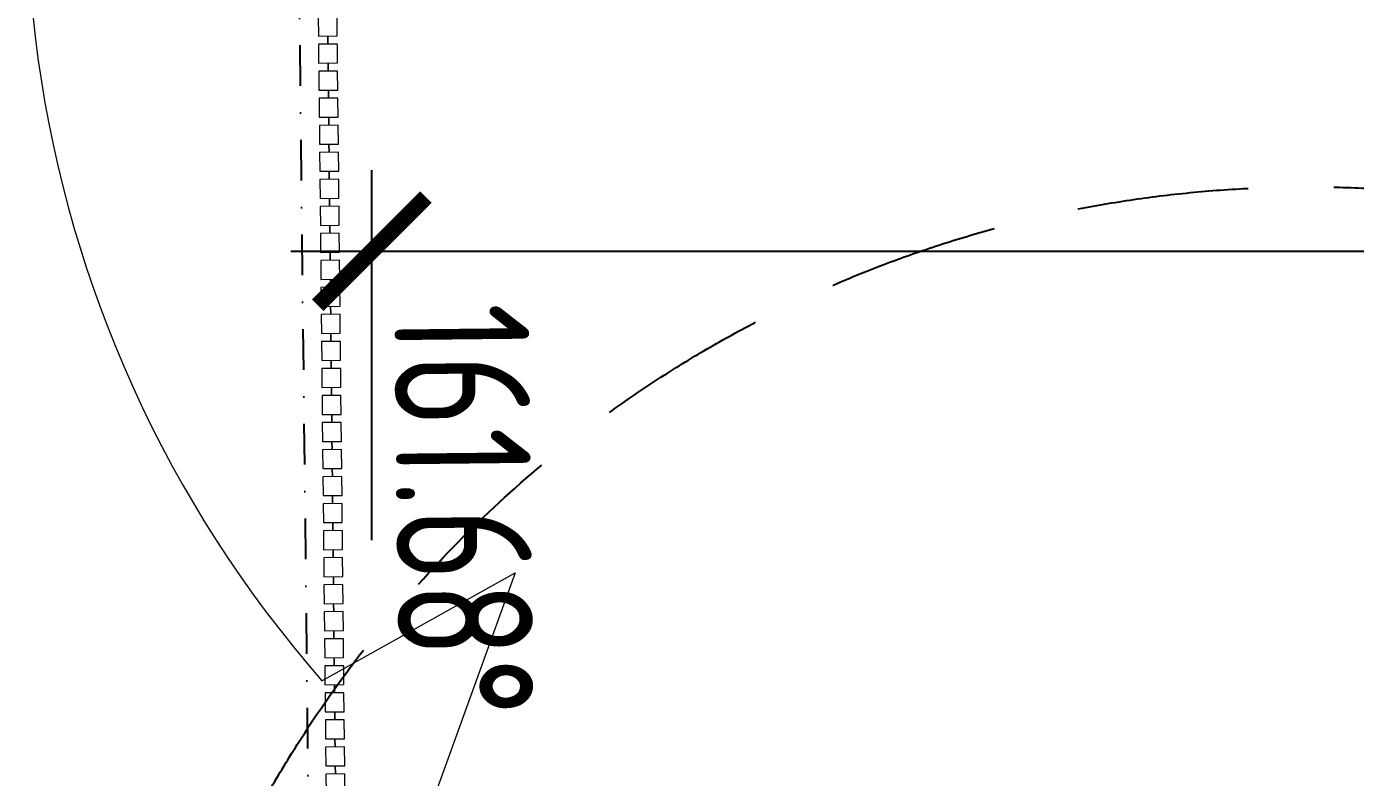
# Model space of a CAD drawing. Header units: millimetres. Extents: x -39027 to 364494, y -35256 to 94895.
# Drawn here: x 200427 to 202886, y 7990 to 9379 of the extents above; entities that cross this region are included whole.
import ezdxf

# ---------------------------------------------------------------- set-up
doc = ezdxf.new("R2010")
doc.units = ezdxf.units.MM
doc.header["$LTSCALE"] = 25
doc.header["$PDMODE"] = 3
doc.linetypes.add('BG_Dash Dot 3mm', pattern=[7, 3, -2, 0, -2])
doc.linetypes.add('HIDDEN', pattern=[9.525, 6.35, -3.175])
for name, color, linetype, lineweight in [('A-DETL-MBND', 4, 'Continuous', 13), ('A-GLAZ-CWMG', 3, 'Continuous', 5), ('C-PROP-LINE', 91, 'BG_Dash Dot 3mm', 25), ('C-PROP-LINE-IDEN', 91, 'Continuous', 5), ('C-TOPO', 251, 'Continuous', 9), ('L-PLNT', 71, 'Continuous', 5)]:
    doc.layers.add(name, color=color, linetype=linetype, lineweight=lineweight)
doc.layers.add('dla-txt-d-25', color=3, linetype='Continuous')
doc.layers.add('Land-25', color=3, linetype='Continuous')
doc.styles.add('DLA-NOTES', font='romans.shx', dxfattribs={"width": 0.8})
doc.styles.add('ISOCPEUR_1', font='isocpeur.ttf', dxfattribs={"width": 0.75, "height": 700})
doc.dimstyles.new('DLA100', dxfattribs={"dimscale": 100, "dimtxt": 2, "dimasz": 2, "dimexe": 1.5, "dimexo": 2, "dimgap": 0.8, "dimtad": 1, "dimdec": 0, "dimdsep": 46, "dimtxsty": 'DLA-NOTES', "dimblk1": 'ARCHTICK', "dimblk2": 'ARCHTICK', "dimsah": 1, "dimcen": 2, "dimdle": 1.5, "dimclrd": 256, "dimclre": 256, "dimclrt": 7, "dimaunit": 1, "dimadec": 0, "dimazin": 0, "dimtfac": 1, "dimtdec": 0, "dimtmove": 2, "dimatfit": 3, "dimldrblk": 'ARCHTICK', "dimfxl": 1, "dimtolj": 1, "dimtzin": 0, "dimarcsym": 0})

# ---------------------------------------------------------------- blocks, each defined once
blk = doc.blocks.new('Rectangular Mullion - 35mm Timber Batten_Black_-V138-PROPOSED GROUND FLOOR PLAN')
at = {"layer": 'A-GLAZ-CWMG', "lineweight": 13}
for p, q in [((-17.5, 17.5), (17.5, 17.5)), ((-17.5, -17.5), (-17.5, 17.5)), ((17.5, 17.5), (17.5, -17.5)), ((17.5, -17.5), (-17.5, -17.5))]:
    blk.add_line(p, q, dxfattribs=at)
blk = doc.blocks.new('Rectangular Mullion - 35mm Timber Batten_Black_-V139-PROPOSED GROUND FLOOR PLAN')
at = {"layer": 'A-GLAZ-CWMG', "lineweight": 13}
for p, q in [((-17.5, 17.5), (17.5, 17.5)), ((-17.5, -17.5), (-17.5, 17.5)), ((17.5, 17.5), (17.5, -17.5)), ((17.5, -17.5), (-17.5, -17.5))]:
    blk.add_line(p, q, dxfattribs=at)
blk = doc.blocks.new('Rectangular Mullion - 35mm Timber Batten_Black_-V140-PROPOSED GROUND FLOOR PLAN')
at = {"layer": 'A-GLAZ-CWMG', "lineweight": 13}
for p, q in [((-17.5, 17.5), (17.5, 17.5)), ((-17.5, -17.5), (-17.5, 17.5)), ((17.5, 17.5), (17.5, -17.5)), ((17.5, -17.5), (-17.5, -17.5))]:
    blk.add_line(p, q, dxfattribs=at)
blk = doc.blocks.new('Rectangular Mullion - 35mm Timber Batten_Black_-V141-PROPOSED GROUND FLOOR PLAN')
at = {"layer": 'A-GLAZ-CWMG', "lineweight": 13}
for p, q in [((-17.5, 17.5), (17.5, 17.5)), ((-17.5, -17.5), (-17.5, 17.5)), ((17.5, 17.5), (17.5, -17.5)), ((17.5, -17.5), (-17.5, -17.5))]:
    blk.add_line(p, q, dxfattribs=at)
blk = doc.blocks.new('Rectangular Mullion - 35mm Timber Batten_Black_-V142-PROPOSED GROUND FLOOR PLAN')
at = {"layer": 'A-GLAZ-CWMG', "lineweight": 13}
for p, q in [((-17.5, 17.5), (17.5, 17.5)), ((-17.5, -17.5), (-17.5, 17.5)), ((17.5, 17.5), (17.5, -17.5)), ((17.5, -17.5), (-17.5, -17.5))]:
    blk.add_line(p, q, dxfattribs=at)
blk = doc.blocks.new('Rectangular Mullion - 35mm Timber Batten_Black_-V143-PROPOSED GROUND FLOOR PLAN')
at = {"layer": 'A-GLAZ-CWMG', "lineweight": 13}
for p, q in [((-17.5, 17.5), (17.5, 17.5)), ((-17.5, -17.5), (-17.5, 17.5)), ((17.5, 17.5), (17.5, -17.5)), ((17.5, -17.5), (-17.5, -17.5))]:
    blk.add_line(p, q, dxfattribs=at)
blk = doc.blocks.new('Rectangular Mullion - 35mm Timber Batten_Black_-V144-PROPOSED GROUND FLOOR PLAN')
at = {"layer": 'A-GLAZ-CWMG', "lineweight": 13}
for p, q in [((-17.5, 17.5), (17.5, 17.5)), ((-17.5, -17.5), (-17.5, 17.5)), ((17.5, 17.5), (17.5, -17.5)), ((17.5, -17.5), (-17.5, -17.5))]:
    blk.add_line(p, q, dxfattribs=at)
blk = doc.blocks.new('Rectangular Mullion - 35mm Timber Batten_Black_-V145-PROPOSED GROUND FLOOR PLAN')
at = {"layer": 'A-GLAZ-CWMG', "lineweight": 13}
for p, q in [((-17.5, 17.5), (17.5, 17.5)), ((-17.5, -17.5), (-17.5, 17.5)), ((17.5, 17.5), (17.5, -17.5)), ((17.5, -17.5), (-17.5, -17.5))]:
    blk.add_line(p, q, dxfattribs=at)
blk = doc.blocks.new('Rectangular Mullion - 35mm Timber Batten_Black_-V146-PROPOSED GROUND FLOOR PLAN')
at = {"layer": 'A-GLAZ-CWMG', "lineweight": 13}
for p, q in [((-17.5, 17.5), (17.5, 17.5)), ((-17.5, -17.5), (-17.5, 17.5)), ((17.5, 17.5), (17.5, -17.5)), ((17.5, -17.5), (-17.5, -17.5))]:
    blk.add_line(p, q, dxfattribs=at)
blk = doc.blocks.new('Rectangular Mullion - 35mm Timber Batten_Black_-V147-PROPOSED GROUND FLOOR PLAN')
at = {"layer": 'A-GLAZ-CWMG', "lineweight": 13}
for p, q in [((-17.5, 17.5), (17.5, 17.5)), ((-17.5, -17.5), (-17.5, 17.5)), ((17.5, 17.5), (17.5, -17.5)), ((17.5, -17.5), (-17.5, -17.5))]:
    blk.add_line(p, q, dxfattribs=at)
blk = doc.blocks.new('Rectangular Mullion - 35mm Timber Batten_Black_-V148-PROPOSED GROUND FLOOR PLAN')
at = {"layer": 'A-GLAZ-CWMG', "lineweight": 13}
for p, q in [((-17.5, 17.5), (17.5, 17.5)), ((-17.5, -17.5), (-17.5, 17.5)), ((17.5, 17.5), (17.5, -17.5)), ((17.5, -17.5), (-17.5, -17.5))]:
    blk.add_line(p, q, dxfattribs=at)
blk = doc.blocks.new('Rectangular Mullion - 35mm Timber Batten_Black_-V149-PROPOSED GROUND FLOOR PLAN')
at = {"layer": 'A-GLAZ-CWMG', "lineweight": 13}
for p, q in [((-17.5, 17.5), (17.5, 17.5)), ((-17.5, -17.5), (-17.5, 17.5)), ((17.5, 17.5), (17.5, -17.5)), ((17.5, -17.5), (-17.5, -17.5))]:
    blk.add_line(p, q, dxfattribs=at)
blk = doc.blocks.new('Rectangular Mullion - 35mm Timber Batten_Black_-V150-PROPOSED GROUND FLOOR PLAN')
at = {"layer": 'A-GLAZ-CWMG', "lineweight": 13}
for p, q in [((-17.5, 17.5), (17.5, 17.5)), ((-17.5, -17.5), (-17.5, 17.5)), ((17.5, 17.5), (17.5, -17.5)), ((17.5, -17.5), (-17.5, -17.5))]:
    blk.add_line(p, q, dxfattribs=at)
blk = doc.blocks.new('Rectangular Mullion - 35mm Timber Batten_Black_-V151-PROPOSED GROUND FLOOR PLAN')
at = {"layer": 'A-GLAZ-CWMG', "lineweight": 13}
for p, q in [((-17.5, 17.5), (17.5, 17.5)), ((-17.5, -17.5), (-17.5, 17.5)), ((17.5, 17.5), (17.5, -17.5)), ((17.5, -17.5), (-17.5, -17.5))]:
    blk.add_line(p, q, dxfattribs=at)
blk = doc.blocks.new('Rectangular Mullion - 35mm Timber Batten_Black_-V152-PROPOSED GROUND FLOOR PLAN')
at = {"layer": 'A-GLAZ-CWMG', "lineweight": 13}
for p, q in [((-17.5, 17.5), (17.5, 17.5)), ((-17.5, -17.5), (-17.5, 17.5)), ((17.5, 17.5), (17.5, -17.5)), ((17.5, -17.5), (-17.5, -17.5))]:
    blk.add_line(p, q, dxfattribs=at)
blk = doc.blocks.new('Rectangular Mullion - 35mm Timber Batten_Black_-V153-PROPOSED GROUND FLOOR PLAN')
at = {"layer": 'A-GLAZ-CWMG', "lineweight": 13}
for p, q in [((-17.5, 17.5), (17.5, 17.5)), ((-17.5, -17.5), (-17.5, 17.5)), ((17.5, 17.5), (17.5, -17.5)), ((17.5, -17.5), (-17.5, -17.5))]:
    blk.add_line(p, q, dxfattribs=at)
blk = doc.blocks.new('Rectangular Mullion - 35mm Timber Batten_Black_-V154-PROPOSED GROUND FLOOR PLAN')
at = {"layer": 'A-GLAZ-CWMG', "lineweight": 13}
for p, q in [((-17.5, 17.5), (17.5, 17.5)), ((-17.5, -17.5), (-17.5, 17.5)), ((17.5, 17.5), (17.5, -17.5)), ((17.5, -17.5), (-17.5, -17.5))]:
    blk.add_line(p, q, dxfattribs=at)
blk = doc.blocks.new('Rectangular Mullion - 35mm Timber Batten_Black_-V155-PROPOSED GROUND FLOOR PLAN')
at = {"layer": 'A-GLAZ-CWMG', "lineweight": 13}
for p, q in [((-17.5, 17.5), (17.5, 17.5)), ((-17.5, -17.5), (-17.5, 17.5)), ((17.5, 17.5), (17.5, -17.5)), ((17.5, -17.5), (-17.5, -17.5))]:
    blk.add_line(p, q, dxfattribs=at)
blk = doc.blocks.new('Rectangular Mullion - 35mm Timber Batten_Black_-V156-PROPOSED GROUND FLOOR PLAN')
at = {"layer": 'A-GLAZ-CWMG', "lineweight": 13}
for p, q in [((-17.5, 17.5), (17.5, 17.5)), ((-17.5, -17.5), (-17.5, 17.5)), ((17.5, 17.5), (17.5, -17.5)), ((17.5, -17.5), (-17.5, -17.5))]:
    blk.add_line(p, q, dxfattribs=at)
blk = doc.blocks.new('Rectangular Mullion - 35mm Timber Batten_Black_-V157-PROPOSED GROUND FLOOR PLAN')
at = {"layer": 'A-GLAZ-CWMG', "lineweight": 13}
for p, q in [((-17.5, 17.5), (17.5, 17.5)), ((-17.5, -17.5), (-17.5, 17.5)), ((17.5, 17.5), (17.5, -17.5)), ((17.5, -17.5), (-17.5, -17.5))]:
    blk.add_line(p, q, dxfattribs=at)
blk = doc.blocks.new('Rectangular Mullion - 35mm Timber Batten_Black_-V158-PROPOSED GROUND FLOOR PLAN')
at = {"layer": 'A-GLAZ-CWMG', "lineweight": 13}
for p, q in [((-17.5, 17.5), (17.5, 17.5)), ((-17.5, -17.5), (-17.5, 17.5)), ((17.5, 17.5), (17.5, -17.5)), ((17.5, -17.5), (-17.5, -17.5))]:
    blk.add_line(p, q, dxfattribs=at)
blk = doc.blocks.new('Rectangular Mullion - 35mm Timber Batten_Black_-V159-PROPOSED GROUND FLOOR PLAN')
at = {"layer": 'A-GLAZ-CWMG', "lineweight": 13}
for p, q in [((-17.5, 17.5), (17.5, 17.5)), ((-17.5, -17.5), (-17.5, 17.5)), ((17.5, 17.5), (17.5, -17.5)), ((17.5, -17.5), (-17.5, -17.5))]:
    blk.add_line(p, q, dxfattribs=at)
blk = doc.blocks.new('Rectangular Mullion - 35mm Timber Batten_Black_-V160-PROPOSED GROUND FLOOR PLAN')
at = {"layer": 'A-GLAZ-CWMG', "lineweight": 13}
for p, q in [((-17.5, 17.5), (17.5, 17.5)), ((-17.5, -17.5), (-17.5, 17.5)), ((17.5, 17.5), (17.5, -17.5)), ((17.5, -17.5), (-17.5, -17.5))]:
    blk.add_line(p, q, dxfattribs=at)
blk = doc.blocks.new('Rectangular Mullion - 35mm Timber Batten_Black_-V161-PROPOSED GROUND FLOOR PLAN')
at = {"layer": 'A-GLAZ-CWMG', "lineweight": 13}
for p, q in [((-17.5, 17.5), (17.5, 17.5)), ((-17.5, -17.5), (-17.5, 17.5)), ((17.5, 17.5), (17.5, -17.5)), ((17.5, -17.5), (-17.5, -17.5))]:
    blk.add_line(p, q, dxfattribs=at)
blk = doc.blocks.new('Rectangular Mullion - 35mm Timber Batten_Black_-V162-PROPOSED GROUND FLOOR PLAN')
at = {"layer": 'A-GLAZ-CWMG', "lineweight": 13}
for p, q in [((-17.5, 17.5), (17.5, 17.5)), ((-17.5, -17.5), (-17.5, 17.5)), ((17.5, 17.5), (17.5, -17.5)), ((17.5, -17.5), (-17.5, -17.5))]:
    blk.add_line(p, q, dxfattribs=at)
blk = doc.blocks.new('Rectangular Mullion - 35mm Timber Batten_Black_-V163-PROPOSED GROUND FLOOR PLAN')
at = {"layer": 'A-GLAZ-CWMG', "lineweight": 13}
for p, q in [((-17.5, 17.5), (17.5, 17.5)), ((-17.5, -17.5), (-17.5, 17.5)), ((17.5, 17.5), (17.5, -17.5)), ((17.5, -17.5), (-17.5, -17.5))]:
    blk.add_line(p, q, dxfattribs=at)
blk = doc.blocks.new('Rectangular Mullion - 35mm Timber Batten_Black_-V164-PROPOSED GROUND FLOOR PLAN')
at = {"layer": 'A-GLAZ-CWMG', "lineweight": 13}
for p, q in [((-17.5, 17.5), (17.5, 17.5)), ((-17.5, -17.5), (-17.5, 17.5)), ((17.5, 17.5), (17.5, -17.5)), ((17.5, -17.5), (-17.5, -17.5))]:
    blk.add_line(p, q, dxfattribs=at)
blk = doc.blocks.new('Rectangular Mullion - 35mm Timber Batten_Black_-V165-PROPOSED GROUND FLOOR PLAN')
at = {"layer": 'A-GLAZ-CWMG', "lineweight": 13}
for p, q in [((-17.5, 17.5), (17.5, 17.5)), ((-17.5, -17.5), (-17.5, 17.5)), ((17.5, 17.5), (17.5, -17.5)), ((17.5, -17.5), (-17.5, -17.5))]:
    blk.add_line(p, q, dxfattribs=at)
blk = doc.blocks.new('Rectangular Mullion - 35mm Timber Batten_Black_-V166-PROPOSED GROUND FLOOR PLAN')
at = {"layer": 'A-GLAZ-CWMG', "lineweight": 13}
for p, q in [((-17.5, 17.5), (17.5, 17.5)), ((-17.5, -17.5), (-17.5, 17.5)), ((17.5, 17.5), (17.5, -17.5)), ((17.5, -17.5), (-17.5, -17.5))]:
    blk.add_line(p, q, dxfattribs=at)
blk = doc.blocks.new('Family - ___-1009153-PROPOSED GROUND FLOOR PLAN')
at = {"layer": 'C-PROP-LINE'}
blk.add_line((-849, 9654.7), (-819.6, 7014.9), dxfattribs=at)
blk = doc.blocks.new('Family - ___-2269169-PROPOSED GROUND FLOOR PLAN')
at = {"layer": 'C-PROP-LINE'}
blk.add_line((-849, 9654.7), (-819.6, 7014.9), dxfattribs=at)
blk = doc.blocks.new('_ARCHTICK')
at = {"color": 0, "linetype": 'ByBlock', "const_width": 0.15}
blk.add_lwpolyline([(-0.5, -0.5), (0.5, 0.5)], dxfattribs=at)
blk = doc.blocks.new('*D1227')
at = {"layer": 'Defpoints', "color": 0, "transparency": 16777216}
for p in [(206595.5, 8963.5), (201065.5, 8228.9), (206595.5, 8228.9)]:
    blk.add_point(p, dxfattribs=at)
at = {"layer": 'dla-txt-d-25', "lineweight": -2, "transparency": 16777216}
for p, q in [((201065.5, 8428.9), (201065.5, 9113.5)), ((206595.5, 8428.9), (206595.5, 9113.5)), ((200915.5, 8963.5), (206745.5, 8963.5))]:
    blk.add_line(p, q, dxfattribs=at)
at = {"layer": 'dla-txt-d-25', "lineweight": -2, "transparency": 16777216, "xscale": 200, "yscale": 200, "zscale": 200, "rotation": 180}
blk.add_blockref('_ARCHTICK', (201065.5, 8963.5), dxfattribs=at)
at = {"layer": 'dla-txt-d-25', "lineweight": -2, "transparency": 16777216, "xscale": 200, "yscale": 200, "zscale": 200}
blk.add_blockref('_ARCHTICK', (206595.5, 8963.5), dxfattribs=at)
at = {"layer": 'dla-txt-d-25', "color": 7, "transparency": 16777216, "insert": (203830.5, 9143.5), "char_height": 200, "attachment_point": 5, "style": 'DLA-NOTES'}
blk.add_mtext('\\A1;5530', dxfattribs=at)
blk = doc.blocks.new('PLANTING_Coloured tree scaleable - 7 Meters-2580589-PROPOSED SITE PLAN')
at = {"layer": 'L-PLNT', "lineweight": 9}
for p, q in [((-1201.1, -2475.8), (-886.8, -2070)), ((-886.8, -2070), (-856.3, -2614.2))]:
    blk.add_line(p, q, dxfattribs=at)
blk.add_arc((0.5, 19.1), 2769.2, 177.9304, 244.2846, dxfattribs=at)

msp = doc.modelspace()

# ---------------------------------------------------------------- linework, layer by layer
at = {"layer": 'A-DETL-MBND', "lineweight": 5}
for p, q in [((200984.4, 9346.3), (200984.2, 9361.3)), ((200984.9, 9296.3), (200984.7, 9311.3)), ((200985.4, 9246.3), (200985.2, 9261.3)), ((200985.9, 9196.3), (200985.7, 9211.3)), ((200986.4, 9146.3), (200986.2, 9161.3)), ((200986.8, 9102.5), (200986.7, 9111.3)), ((200986.9, 9096.3), (200986.8, 9102.5)), ((200987.4, 9046.3), (200987.3, 9061.3)), ((200987.9, 8996.3), (200987.8, 9011.3)), ((200988.4, 8946.3), (200988.3, 8961.3)), ((200988.9, 8896.3), (200988.8, 8911.3)), ((200989.4, 8846.4), (200989.3, 8861.4)), ((200989.9, 8796.4), (200989.8, 8811.4)), ((200990.4, 8746.4), (200990.3, 8761.4)), ((200991, 8696.4), (200990.8, 8711.4)), ((200991.5, 8646.4), (200991.3, 8661.4)), ((200992, 8596.4), (200991.8, 8611.4)), ((200992.5, 8546.4), (200992.3, 8561.4)), ((200993, 8496.4), (200992.8, 8511.4)), ((200993.5, 8446.4), (200993.3, 8461.4)), ((200994, 8396.4), (200993.8, 8411.4)), ((200994.5, 8346.4), (200994.4, 8361.4)), ((200995, 8296.4), (200994.9, 8311.4)), ((200995.5, 8246.4), (200995.4, 8261.4)), ((200996, 8196.4), (200995.9, 8211.4)), ((200996.5, 8146.4), (200996.4, 8161.4)), ((200997, 8096.4), (200996.9, 8111.4)), ((200997.5, 8046.4), (200997.4, 8061.4)), ((200998.1, 7996.4), (200997.9, 8011.4))]:
    msp.add_line(p, q, dxfattribs=at)
at = {"layer": 'C-TOPO'}
for p, q in [((200984.2, 9361.3), (200984.4, 9346.3)), ((200984.7, 9311.3), (200984.9, 9296.3)), ((200985.2, 9261.3), (200985.4, 9246.3)), ((200985.7, 9211.3), (200985.9, 9196.3)), ((200986.2, 9161.3), (200986.4, 9146.3)), ((200986.7, 9111.3), (200986.8, 9102.5)), ((200986.8, 9102.5), (200986.9, 9096.3)), ((200987.3, 9061.3), (200987.4, 9046.3)), ((200987.8, 9011.3), (200987.9, 8996.3)), ((200988.3, 8961.3), (200988.4, 8946.3)), ((200988.8, 8911.3), (200988.9, 8896.3)), ((200989.3, 8861.4), (200989.4, 8846.4)), ((200989.8, 8811.4), (200989.9, 8796.4)), ((200990.3, 8761.4), (200990.4, 8746.4)), ((200990.8, 8711.4), (200991, 8696.4)), ((200991.3, 8661.4), (200991.5, 8646.4)), ((200991.8, 8611.4), (200992, 8596.4)), ((200992.3, 8561.4), (200992.5, 8546.4)), ((200992.8, 8511.4), (200993, 8496.4)), ((200993.3, 8461.4), (200993.5, 8446.4)), ((200993.8, 8411.4), (200994, 8396.4)), ((200994.4, 8361.4), (200994.5, 8346.4)), ((200994.9, 8311.4), (200995, 8296.4)), ((200995.4, 8261.4), (200995.5, 8246.4)), ((200995.9, 8211.4), (200996, 8196.4)), ((200996.4, 8161.4), (200996.5, 8146.4)), ((200996.9, 8111.4), (200997, 8096.4)), ((200997.4, 8061.4), (200997.5, 8046.4)), ((200997.9, 8011.4), (200998.1, 7996.4))]:
    msp.add_line(p, q, dxfattribs=at)
at = {"layer": 'Land-25', "linetype": 'HIDDEN', "ltscale": 2}
msp.add_circle((202799.2, 6869.3), 2213.1, dxfattribs=at)

# ---------------------------------------------------------------- block references
at = {"layer": 'A-GLAZ-CWMG', "extrusion": (0, 0, -1), "rotation": 269.4189036324616}
for name, p in [('Rectangular Mullion - 35mm Timber Batten_Black_-V138-PROPOSED GROUND FLOOR PLAN', (-200984, 9378.8)), ('Rectangular Mullion - 35mm Timber Batten_Black_-V139-PROPOSED GROUND FLOOR PLAN', (-200984.5, 9328.8)), ('Rectangular Mullion - 35mm Timber Batten_Black_-V140-PROPOSED GROUND FLOOR PLAN', (-200985, 9278.8)), ('Rectangular Mullion - 35mm Timber Batten_Black_-V141-PROPOSED GROUND FLOOR PLAN', (-200985.6, 9228.8)), ('Rectangular Mullion - 35mm Timber Batten_Black_-V142-PROPOSED GROUND FLOOR PLAN', (-200986.1, 9178.8)), ('Rectangular Mullion - 35mm Timber Batten_Black_-V143-PROPOSED GROUND FLOOR PLAN', (-200986.6, 9128.8)), ('Rectangular Mullion - 35mm Timber Batten_Black_-V144-PROPOSED GROUND FLOOR PLAN', (-200987.1, 9078.8)), ('Rectangular Mullion - 35mm Timber Batten_Black_-V145-PROPOSED GROUND FLOOR PLAN', (-200987.6, 9028.8)), ('Rectangular Mullion - 35mm Timber Batten_Black_-V146-PROPOSED GROUND FLOOR PLAN', (-200988.1, 8978.8)), ('Rectangular Mullion - 35mm Timber Batten_Black_-V147-PROPOSED GROUND FLOOR PLAN', (-200988.6, 8928.8)), ('Rectangular Mullion - 35mm Timber Batten_Black_-V148-PROPOSED GROUND FLOOR PLAN', (-200989.1, 8878.9)), ('Rectangular Mullion - 35mm Timber Batten_Black_-V149-PROPOSED GROUND FLOOR PLAN', (-200989.6, 8828.9)), ('Rectangular Mullion - 35mm Timber Batten_Black_-V150-PROPOSED GROUND FLOOR PLAN', (-200990.1, 8778.9)), ('Rectangular Mullion - 35mm Timber Batten_Black_-V151-PROPOSED GROUND FLOOR PLAN', (-200990.6, 8728.9)), ('Rectangular Mullion - 35mm Timber Batten_Black_-V152-PROPOSED GROUND FLOOR PLAN', (-200991.1, 8678.9)), ('Rectangular Mullion - 35mm Timber Batten_Black_-V153-PROPOSED GROUND FLOOR PLAN', (-200991.6, 8628.9)), ('Rectangular Mullion - 35mm Timber Batten_Black_-V154-PROPOSED GROUND FLOOR PLAN', (-200992.1, 8578.9)), ('Rectangular Mullion - 35mm Timber Batten_Black_-V155-PROPOSED GROUND FLOOR PLAN', (-200992.7, 8528.9)), ('Rectangular Mullion - 35mm Timber Batten_Black_-V156-PROPOSED GROUND FLOOR PLAN', (-200993.2, 8478.9)), ('Rectangular Mullion - 35mm Timber Batten_Black_-V157-PROPOSED GROUND FLOOR PLAN', (-200993.7, 8428.9)), ('Rectangular Mullion - 35mm Timber Batten_Black_-V158-PROPOSED GROUND FLOOR PLAN', (-200994.2, 8378.9)), ('Rectangular Mullion - 35mm Timber Batten_Black_-V159-PROPOSED GROUND FLOOR PLAN', (-200994.7, 8328.9)), ('Rectangular Mullion - 35mm Timber Batten_Black_-V160-PROPOSED GROUND FLOOR PLAN', (-200995.2, 8278.9)), ('Rectangular Mullion - 35mm Timber Batten_Black_-V161-PROPOSED GROUND FLOOR PLAN', (-200995.7, 8228.9)), ('Rectangular Mullion - 35mm Timber Batten_Black_-V162-PROPOSED GROUND FLOOR PLAN', (-200996.2, 8178.9)), ('Rectangular Mullion - 35mm Timber Batten_Black_-V163-PROPOSED GROUND FLOOR PLAN', (-200996.7, 8128.9)), ('Rectangular Mullion - 35mm Timber Batten_Black_-V164-PROPOSED GROUND FLOOR PLAN', (-200997.2, 8078.9)), ('Rectangular Mullion - 35mm Timber Batten_Black_-V165-PROPOSED GROUND FLOOR PLAN', (-200997.7, 8028.9)), ('Rectangular Mullion - 35mm Timber Batten_Black_-V166-PROPOSED GROUND FLOOR PLAN', (-200998.2, 7978.9))]:
    msp.add_blockref(name, p, dxfattribs=at)
at = {"layer": 'C-PROP-LINE'}
for name in ['Family - ___-1009153-PROPOSED GROUND FLOOR PLAN', 'Family - ___-2269169-PROPOSED GROUND FLOOR PLAN']:
    msp.add_blockref(name, (201777.3, 39.7), dxfattribs=at)
at = {"layer": 'L-PLNT', "lineweight": 9, "xscale": 0.7980000000000003, "yscale": 0.7980000000000003, "zscale": 0.7980000000000003, "rotation": 336.899377919427}
msp.add_blockref('PLANTING_Coloured tree scaleable - 7 Meters-2580589-PROPOSED SITE PLAN', (202630.1, 9610), dxfattribs=at)

# ---------------------------------------------------------------- texts
at = {"layer": 'C-PROP-LINE-IDEN', "insert": (201364.7, 8105.1), "char_height": 250, "width": 891, "attachment_point": 3, "rotation": 270.6374, "line_spacing_factor": 1.153846, "style": 'ISOCPEUR_1'}
msp.add_mtext('161.68°', dxfattribs=at)

# ---------------------------------------------------------------- dimensions: what is measured, and where the dimension line sits
at = {"layer": 'dla-txt-d-25'}
dim = msp.add_linear_dim(base=(206595.5, 8963.5), p1=(201065.5, 8228.9), p2=(206595.5, 8228.9), dimstyle='DLA100', dxfattribs=at)
dim.commit()
dim.dimension.update_dxf_attribs({"geometry": '*D1227', "text_midpoint": (203830.5, 9143.5)})

doc.saveas('drawing.dxf')
